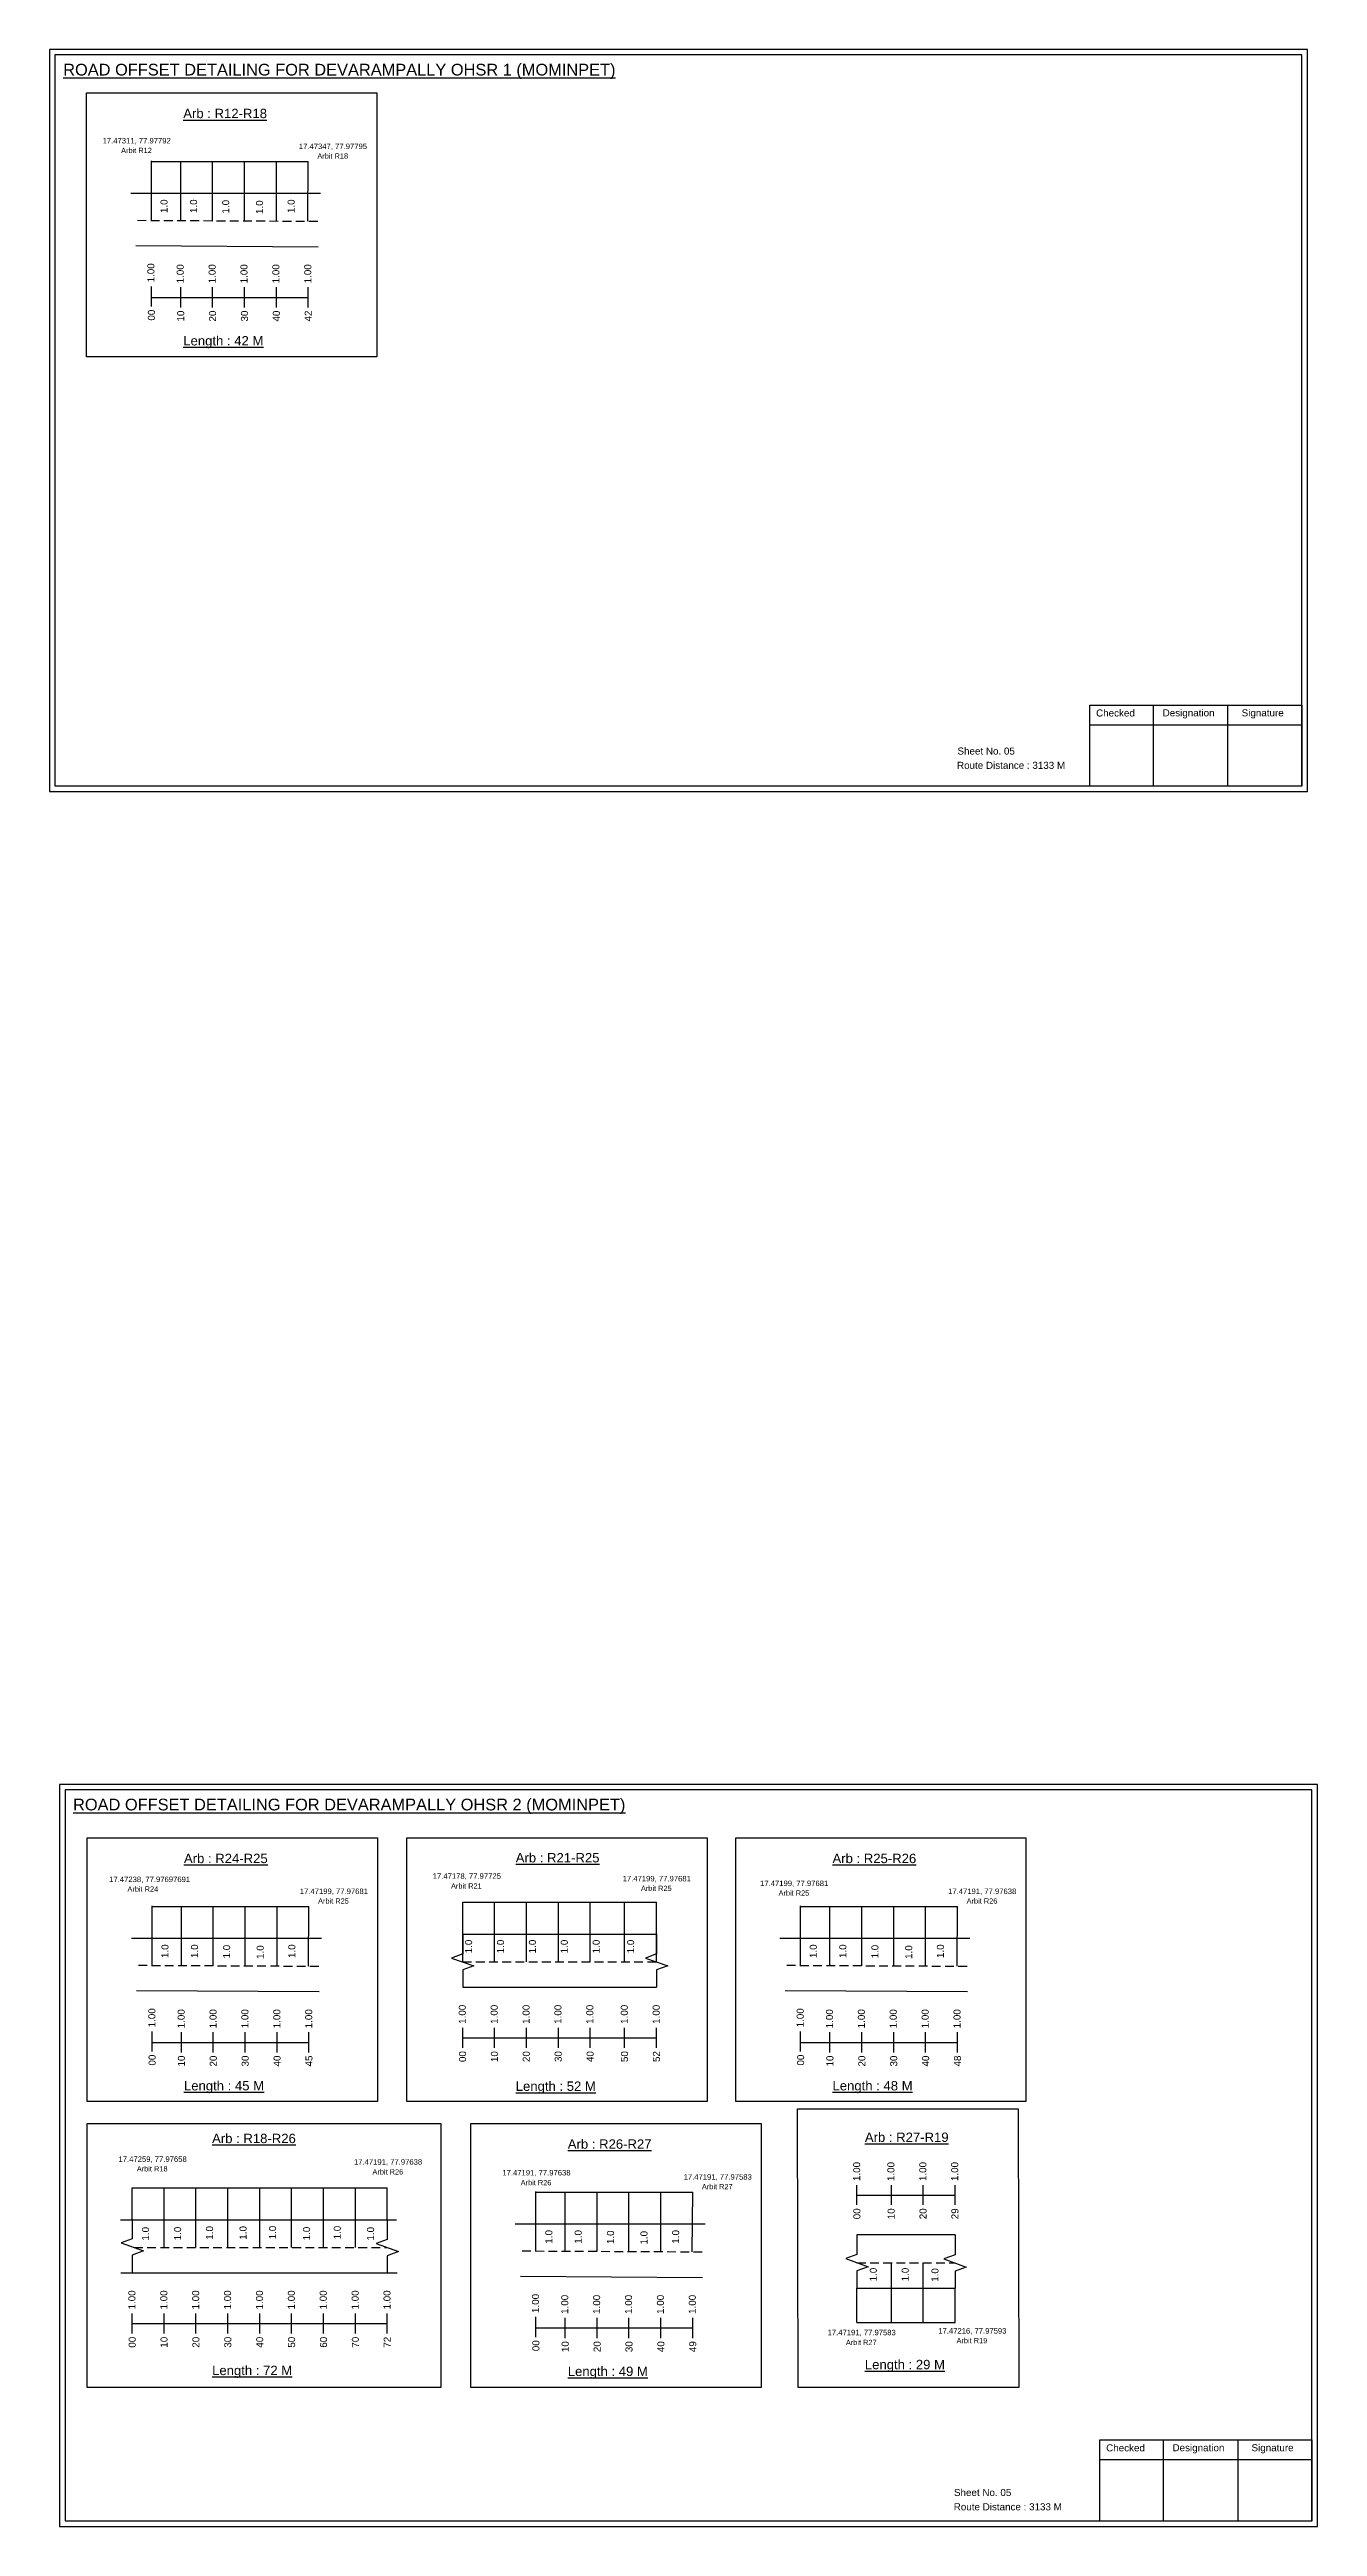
# Model space of a CAD drawing. Header units: inches. Extents: x 774 to 7852, y 198 to 1433.
# Drawn here: x 6681 to 7222, y 274 to 1331 of the extents above; entities that cross this region are included whole.
import ezdxf

# ---------------------------------------------------------------- set-up
doc = ezdxf.new("R2010")
doc.units = ezdxf.units.IN
doc.header["$MEASUREMENT"] = 0
doc.linetypes.add('DASHED2', pattern=[0.375, 0.25, -0.125])
doc.layers.add('PDF_Geometry', color=7, linetype='Continuous')
doc.layers.add('PDF_Text', color=5, linetype='Continuous')
doc.styles.add('PDF Arial', font='arial.ttf')
doc.styles.get("Standard").update_dxf_attribs({"font": 'arial.ttf'})

msp = doc.modelspace()

# ---------------------------------------------------------------- linework, layer by layer
for p, q in [((6724.3, 1257.5), (6724.3, 1283.1)), ((6736.8, 1257.5), (6736.8, 1282.8)), ((6750.4, 1257.4), (6750.4, 1282.8)), ((6764, 1257.5), (6764, 1282.8)), ((6777.6, 1257.2), (6777.6, 1282.8)), ((6791, 1257.3), (6791.2, 1282.8)), ((6796.4, 1269.1), (6715.5, 1269.1)), ((6717.7, 1246.9), (6795.4, 1246.4)), ((6857.1, 514.4), (6857.1, 539.9)), ((6870.7, 514.4), (6870.7, 539.9)), ((6884.3, 514.4), (6884.3, 539.9)), ((6897.9, 514.4), (6897.9, 539.9)), ((6911.5, 514.4), (6911.5, 539.9)), ((6926.1, 514.4), (6926.1, 540)), ((6939.7, 514.4), (6939.7, 540)), ((6724.6, 512.8), (6724.6, 538.4)), ((6737.1, 512.8), (6737.1, 538.1)), ((6750.7, 512.7), (6750.7, 538.1)), ((6764.3, 512.8), (6764.3, 538.1)), ((6777.9, 512.5), (6777.9, 538.1)), ((6791.3, 512.6), (6791.5, 538.1)), ((7001.2, 512.8), (7001.2, 538.4)), ((7013.7, 512.8), (7013.7, 538.1)), ((7027.3, 512.7), (7027.3, 538.1)), ((7040.9, 512.8), (7040.9, 538.1)), ((7054.5, 512.5), (7054.5, 538.1)), ((7067.9, 512.6), (7068.1, 538.1)), ((6796.8, 524.4), (6715.8, 524.4)), ((6857.1, 526.3), (6939.7, 526.3)), ((7073.3, 524.4), (6992.4, 524.4)), ((6718, 502.2), (6795.8, 501.8)), ((6857.1, 503.6), (6939.7, 503.6)), ((6994.6, 502.2), (7072.3, 501.8)), ((6716.1, 404.4), (6716.1, 418)), ((6729.7, 392.5), (6729.7, 418)), ((6743.3, 392.5), (6743.3, 418)), ((6756.9, 392.5), (6756.9, 418)), ((6770.5, 392.5), (6770.5, 418)), ((6784.1, 392.5), (6784.1, 418)), ((6797.7, 392.5), (6797.7, 418)), ((6811.3, 392.5), (6811.3, 418)), ((6824.9, 404.4), (6824.9, 418)), ((6888.3, 390.9), (6888.3, 416.5)), ((6900.8, 390.9), (6900.8, 416.2)), ((6914.4, 390.8), (6914.4, 416.2)), ((6928, 390.9), (6928, 416.2)), ((6941.6, 390.6), (6941.6, 416.2)), ((6955, 390.7), (6955.2, 416.2)), ((6711.2, 404.4), (6828.8, 404.4)), ((6960.5, 402.5), (6879.5, 402.5)), ((7067.1, 397.9), (7025.2, 397.9)), ((6711.3, 381.7), (6829.1, 381.7)), ((7039.9, 360.5), (7039.9, 386)), ((7053.5, 360.5), (7053.5, 386)), ((6881.7, 380.3), (6959.4, 379.8)), ((7025.2, 375.2), (7050.8, 375.2)), ((7025.2, 360.5), (7025.2, 375.2)), ((7050.8, 375.2), (7067.1, 375.2)), ((7067.1, 360.5), (7067.1, 375.2))]:
    msp.add_line(p, q)
at = {"color": 5}
for p, q in [((6724.3, 1282.8), (6791.2, 1282.8)), ((6857.1, 539.9), (6939.7, 539.9)), ((6724.6, 538.1), (6791.5, 538.1)), ((7001.2, 538.1), (7068.1, 538.1)), ((6716.1, 418), (6824.9, 418)), ((6888.3, 416.2), (6955.2, 416.2)), ((7025.2, 360.5), (7067.1, 360.5))]:
    msp.add_line(p, q, dxfattribs=at)
at = {"linetype": 'DASHED2', "ltscale": 15}
for p, q in [((6718.4, 1257.7), (6796.7, 1257.3)), ((6718.8, 513), (6797, 512.6)), ((6857.1, 514.4), (6939.7, 514.4)), ((6995.3, 513), (7073.6, 512.6)), ((6716.9, 392.5), (6824.9, 392.5)), ((6882.4, 391.1), (6960.7, 390.7)), ((7025.2, 386), (7067.1, 386))]:
    msp.add_line(p, q, dxfattribs=at)
at = {"color": 217, "true_color": 0x93278f}
for p, q in [((6724.3, 1220.9), (6724.3, 1229.5)), ((6736.8, 1220.5), (6736.8, 1229.1)), ((6750.4, 1220.5), (6750.4, 1229.1)), ((6764, 1220.5), (6764, 1229.1)), ((6777.6, 1220.5), (6777.6, 1229.1)), ((6791.2, 1220.5), (6791.2, 1229.1)), ((6724.3, 1224.8), (6791.2, 1224.8)), ((6857.1, 477.7), (6857.1, 486.3)), ((6870.7, 477.7), (6870.7, 486.3)), ((6884.3, 477.7), (6884.3, 486.3)), ((6897.9, 477.7), (6897.9, 486.3)), ((6911.5, 477.7), (6911.5, 486.3)), ((6926.1, 477.7), (6926.1, 486.3)), ((6939.7, 477.7), (6939.7, 486.3)), ((6724.6, 476.2), (6724.6, 484.8)), ((6724.6, 480.1), (6791.5, 480.1)), ((6737.1, 475.8), (6737.1, 484.4)), ((6750.7, 475.8), (6750.7, 484.4)), ((6764.3, 475.8), (6764.3, 484.4)), ((6777.9, 475.8), (6777.9, 484.4)), ((6791.5, 475.8), (6791.5, 484.4)), ((6857.1, 482), (6939.7, 482)), ((7001.2, 476.2), (7001.2, 484.8)), ((7001.2, 480.1), (7068.1, 480.1)), ((7013.7, 475.8), (7013.7, 484.4)), ((7027.3, 475.8), (7027.3, 484.4)), ((7040.9, 475.8), (7040.9, 484.4)), ((7054.5, 475.8), (7054.5, 484.4)), ((7068.1, 475.8), (7068.1, 484.4)), ((7025.2, 410.7), (7025.2, 419.2)), ((7025.2, 414.9), (7067.1, 414.9)), ((7039.9, 410.7), (7039.9, 419.2)), ((7053.5, 410.7), (7053.5, 419.2)), ((7067.1, 410.7), (7067.1, 419.2)), ((6716.1, 355.8), (6716.1, 364.4)), ((6716.1, 360.1), (6824.9, 360.1)), ((6729.7, 355.8), (6729.7, 364.4)), ((6743.3, 355.8), (6743.3, 364.4)), ((6756.9, 355.8), (6756.9, 364.4)), ((6770.5, 355.8), (6770.5, 364.4)), ((6784.1, 355.8), (6784.1, 364.4)), ((6797.7, 355.8), (6797.7, 364.4)), ((6811.3, 355.8), (6811.3, 364.4)), ((6824.9, 355.8), (6824.9, 364.4)), ((6888.3, 354.3), (6888.3, 362.9)), ((6900.8, 353.9), (6900.8, 362.5)), ((6914.4, 353.9), (6914.4, 362.5)), ((6928, 353.9), (6928, 362.5)), ((6941.6, 353.9), (6941.6, 362.5)), ((6955.2, 353.9), (6955.2, 362.5)), ((6888.3, 358.2), (6955.2, 358.2))]:
    msp.add_line(p, q, dxfattribs=at)
for points in [[(6696.6, 1312.1), (6820.4, 1312.1), (6820.4, 1199.4), (6696.6, 1199.4)], [(6696.9, 567.4), (6820.7, 567.4), (6820.7, 454.8), (6696.9, 454.8)], [(6833.2, 567.4), (6961.3, 567.4), (6961.3, 454.8), (6833.2, 454.8)], [(6973.5, 567.4), (7097.3, 567.4), (7097.3, 454.8), (6973.5, 454.8)], [(6696.9, 445.5), (6847.8, 445.5), (6847.8, 332.8), (6696.9, 332.8)], [(6860.6, 445.5), (6984.4, 445.5), (6984.4, 332.8), (6860.6, 332.8)], [(6999.8, 451.7), (7094, 451.7), (7094.3, 332.8), (7000.1, 332.8)]]:
    msp.add_lwpolyline(points, close=True)
at = {"linetype": 'Continuous'}
for points in [[(6857.1, 526.3), (6857.1, 517.9), (6852.3, 516.1), (6861.8, 512.7), (6857.1, 511), (6857.1, 503.6)], [(6939.7, 526.3), (6939.7, 517.9), (6935, 516.1), (6944.5, 512.7), (6939.7, 511), (6939.7, 503.6)], [(6716.1, 404.7), (6716.1, 396.2), (6711.4, 394.5), (6720.9, 391.1), (6716.1, 389.3), (6716.1, 382)], [(6824.9, 404.4), (6824.9, 395.9), (6820.2, 394.2), (6829.7, 390.8), (6824.9, 389), (6824.9, 381.7)], [(7025.2, 397.9), (7025.2, 389.5), (7020.5, 387.8), (7030, 384.3), (7025.2, 382.6), (7025.2, 375.2)], [(7067.1, 397.9), (7067.1, 389.4), (7062.3, 387.7), (7071.8, 384.2), (7067.1, 382.5), (7067.1, 375.2)]]:
    msp.add_lwpolyline(points, dxfattribs=at)
at = {"layer": 'PDF_Geometry'}
for points in [[(6680.9, 1330.6), (6680.9, 1013.9), (7217.4, 1013.9), (7217.4, 1330.6)], [(6683.2, 1328.3), (6683.2, 1016.3), (7214.9, 1016.3), (7214.9, 1328.3)], [(6685.1, 590.2), (6685.1, 273.5), (7221.6, 273.5), (7221.6, 590.2)], [(6687.5, 587.9), (6687.5, 275.9), (7219.2, 275.9), (7219.2, 587.9)]]:
    msp.add_lwpolyline(points, close=True, dxfattribs=at)
at = {"layer": 'PDF_Geometry', "color": 242, "true_color": 0xcc1f26}
for points in [[(7214.9, 1016.2), (7124.6, 1016.2), (7124.6, 1050.8), (7214.9, 1050.8)], [(7219.2, 275.8), (7128.8, 275.8), (7128.8, 310.4), (7219.2, 310.4)]]:
    msp.add_lwpolyline(points, close=True, dxfattribs=at)
for points in [[(7151.6, 1050.8), (7151.6, 1016.2)], [(7183.3, 1050.8), (7183.3, 1016.2)], [(7124.6, 1042.4), (7214.9, 1042.4)], [(7155.8, 310.4), (7155.8, 275.8)], [(7187.6, 310.4), (7187.6, 275.8)], [(7128.8, 302.1), (7219.2, 302.1)]]:
    msp.add_lwpolyline(points, dxfattribs=at)

# ---------------------------------------------------------------- texts
at = {"color": 242, "true_color": 0xcd2027}
for s, height, p in [('%%UROAD OFFSET DETAILING FOR DEVARAMPALLY OHSR 1 (MOMINPET)', 5, (6686.7, 1319.5)), ('%%UArb : R12-R18', 4, (6737.9, 1301.3)), ('%%ULength : 42 M', 4, (6737.9, 1204.3)), ('%%UROAD OFFSET DETAILING FOR DEVARAMPALLY OHSR 2 (MOMINPET)', 5, (6690.9, 579.1)), ('%%UArb : R24-R25', 4, (6738.2, 556.6)), ('%%UArb : R21-R25', 4, (6879.7, 556.9)), ('%%UArb : R25-R26', 4, (7014.8, 556.6)), ('%%ULength : 45 M', 4, (6738.2, 459.6)), ('%%ULength : 52 M', 4, (6879.7, 459.4)), ('%%ULength : 48 M', 4, (7014.8, 459.6)), ('%%UArb : R18-R26', 4, (6750.2, 437.1)), ('%%UArb : R26-R27', 4, (6901.9, 434.7)), ('%%UArb : R27-R19', 4, (7028.6, 437.6)), ('%%ULength : 72 M', 4, (6750.2, 338.1)), ('%%ULength : 49 M', 4, (6901.9, 337.7)), ('%%ULength : 29 M', 4, (7028.6, 340.6))]:
    msp.add_text(s, height=height, dxfattribs=at).set_placement(p)
at = {"color": 5}
for s, height, p in [('17.47311, 77.97792', 2.34, (6703.5, 1290.5)), ('17.47347, 77.97795', 2.34, (6787.2, 1288.1)), ('Arbit R12', 2.25, (6711.4, 1286.4)), ('Arbit R18', 2.25, (6795.1, 1284)), ('17.47238, 77.97697691', 2.34, (6706.3, 548.5)), ('17.47178, 77.97725', 2.34, (6844.3, 549.9)), ('17.47199, 77.97681', 2.34, (6925.3, 548.8)), ('Arbit R24', 2.25, (6714.1, 544.4)), ('17.47199, 77.97681', 2.34, (6787.6, 543.4)), ('Arbit R25', 2.25, (6795.4, 539.3)), ('Arbit R21', 2.25, (6852.1, 545.7)), ('Arbit R25', 2.25, (6933.1, 544.7)), ('17.47199, 77.97681', 2.34, (6983.9, 546.8)), ('Arbit R25', 2.25, (6991.8, 542.7)), ('17.47191, 77.97638', 2.34, (7064.1, 543.4)), ('Arbit R26', 2.25, (7072, 539.3)), ('17.47259, 77.97658', 2.34, (6710.3, 429.1)), ('Arbit R18', 2.25, (6718.1, 425)), ('17.47191, 77.97638', 2.34, (6810.7, 427.9)), ('Arbit R26', 2.25, (6818.6, 423.7)), ('17.47191, 77.97638', 2.34, (6874, 423.3)), ('17.47191, 77.97583', 2.34, (6951.3, 421.5)), ('Arbit R26', 2.25, (6881.8, 419.1)), ('Arbit R27', 2.25, (6959.1, 417.4)), ('17.47191, 77.97583', 2.34, (7012.7, 355.1)), ('Arbit R27', 2.25, (7020.5, 350.9)), ('17.47216, 77.97593', 2.34, (7059.9, 355.8)), ('Arbit R19', 2.25, (7067.7, 351.7))]:
    msp.add_text(s, height=height, dxfattribs=at).set_placement(p)
for p in [(6731.2, 1260.8), (6743.8, 1260.8), (6757.5, 1260.6), (6771.9, 1260.4), (6785.4, 1260.8), (6731.6, 516.1), (6744.2, 516.1), (6757.9, 515.9), (6772.2, 515.7), (6785.7, 516.1), (6861.1, 518.1), (6874.7, 518.1), (6888.3, 518.1), (6901.9, 518.1), (6915.5, 518.1), (6930.2, 518.1), (7008.1, 516.1), (7020.7, 516.1), (7034.4, 515.9), (7048.8, 515.7), (7062.3, 516.1), (6723.3, 395.5), (6737, 395.6), (6750.6, 395.9), (6764.9, 395.9), (6777.5, 396), (6792, 395.6), (6805.1, 396), (6819.3, 395.5), (6895.3, 394.2), (6907.8, 394.2), (6921.6, 394), (6935.9, 393.8), (6949.4, 394.2), (7033.7, 378.1), (7047.3, 378.1), (7060, 377.9)]:
    msp.add_text('1.0', height=3, rotation=90).set_placement(p)
at = {"color": 217, "true_color": 0x93278f}
for s, p in [('1.00', (6725.6, 1231.2)), ('1.00', (6738.1, 1230.8)), ('1.00', (6751.7, 1230.8)), ('1.00', (6765.3, 1230.8)), ('1.00', (6778.9, 1230.8)), ('1.00', (6792.5, 1230.8)), ('00', (6725.8, 1214.9)), ('10', (6738.3, 1214.5)), ('20', (6751.9, 1214.5)), ('30', (6765.5, 1214.5)), ('40', (6779.1, 1214.5)), ('42', (6792.7, 1214.5)), ('1.00', (6726, 486.5)), ('1.00', (6738.5, 486.1)), ('1.00', (6752.1, 486.1)), ('1.00', (6765.7, 486.1)), ('1.00', (6779.3, 486.1)), ('1.00', (6792.9, 486.1)), ('1.00', (6858.4, 488)), ('1.00', (6872, 488)), ('1.00', (6885.6, 488)), ('1.00', (6899.2, 488)), ('1.00', (6912.8, 488)), ('1.00', (6927.5, 488)), ('1.00', (6941.1, 488)), ('1.00', (7002.5, 486.5)), ('1.00', (7015, 486.1)), ('1.00', (7028.6, 486.1)), ('1.00', (7042.2, 486.1)), ('1.00', (7055.8, 486.1)), ('1.00', (7069.4, 486.1)), ('00', (6858.5, 471.7)), ('10', (6872.1, 471.7)), ('20', (6885.7, 471.7)), ('30', (6899.3, 471.7)), ('40', (6912.9, 471.7)), ('50', (6927.6, 471.7)), ('52', (6941.2, 471.7)), ('00', (6726.1, 470.2)), ('10', (6738.6, 469.8)), ('20', (6752.2, 469.8)), ('30', (6765.8, 469.8)), ('40', (6779.4, 469.8)), ('45', (6793, 469.8)), ('00', (7002.7, 470.2)), ('10', (7015.2, 469.8)), ('20', (7028.8, 469.8)), ('30', (7042.4, 469.8)), ('40', (7056, 469.8)), ('48', (7069.6, 469.8)), ('1.00', (7026.6, 420.9)), ('1.00', (7041.2, 420.9)), ('1.00', (7054.8, 420.9)), ('1.00', (7068.4, 420.9)), ('00', (7026.7, 404.6)), ('10', (7041.3, 404.6)), ('20', (7054.9, 404.6)), ('29', (7068.5, 404.6)), ('1.00', (6717.5, 366.1)), ('1.00', (6731.1, 366.1)), ('1.00', (6744.7, 366.1)), ('1.00', (6758.3, 366.1)), ('1.00', (6771.9, 366.1)), ('1.00', (6785.5, 366.1)), ('1.00', (6799.1, 366.1)), ('1.00', (6812.7, 366.1)), ('1.00', (6826.3, 366.1)), ('1.00', (6889.6, 364.6)), ('1.00', (6902.1, 364.2)), ('1.00', (6915.7, 364.2)), ('1.00', (6929.3, 364.2)), ('1.00', (6942.9, 364.2)), ('1.00', (6956.5, 364.2)), ('00', (6717.6, 349.8)), ('10', (6731.2, 349.8)), ('20', (6744.8, 349.8)), ('30', (6758.4, 349.8)), ('40', (6772, 349.8)), ('50', (6785.6, 349.8)), ('60', (6799.2, 349.8)), ('70', (6812.8, 349.8)), ('72', (6826.4, 349.8)), ('00', (6889.8, 348.3)), ('10', (6902.3, 347.9)), ('20', (6915.9, 347.9)), ('30', (6929.5, 347.9)), ('40', (6943.1, 347.9)), ('49', (6956.7, 347.9))]:
    msp.add_text(s, height=3, rotation=90, dxfattribs=at).set_placement(p)
for s, p in [('Sheet No. 05', (7068.1, 1029.7)), ('Route Distance : 3133 M', (7067.9, 1023.6)), ('Sheet No. 05', (7066.6, 286.5)), ('Route Distance : 3133 M', (7066.5, 280.4))]:
    msp.add_text(s, height=3).set_placement(p)
at = {"layer": 'PDF_Text', "color": 7, "attachment_point": 7, "style": 'PDF Arial'}
for s, insert, char_height in [('Checked', (7127.2, 1045.9), 3), ('Designation', (7155.6, 1045.1), 3.001), ('Signature', (7189.3, 1045.1), 3), ('Checked', (7131.5, 305.5), 3), ('Designation', (7159.8, 304.7), 3.001), ('Signature', (7193.5, 304.7), 3)]:
    msp.add_mtext(s, dxfattribs=dict(at, insert=insert, char_height=char_height))

doc.saveas('drawing.dxf')
